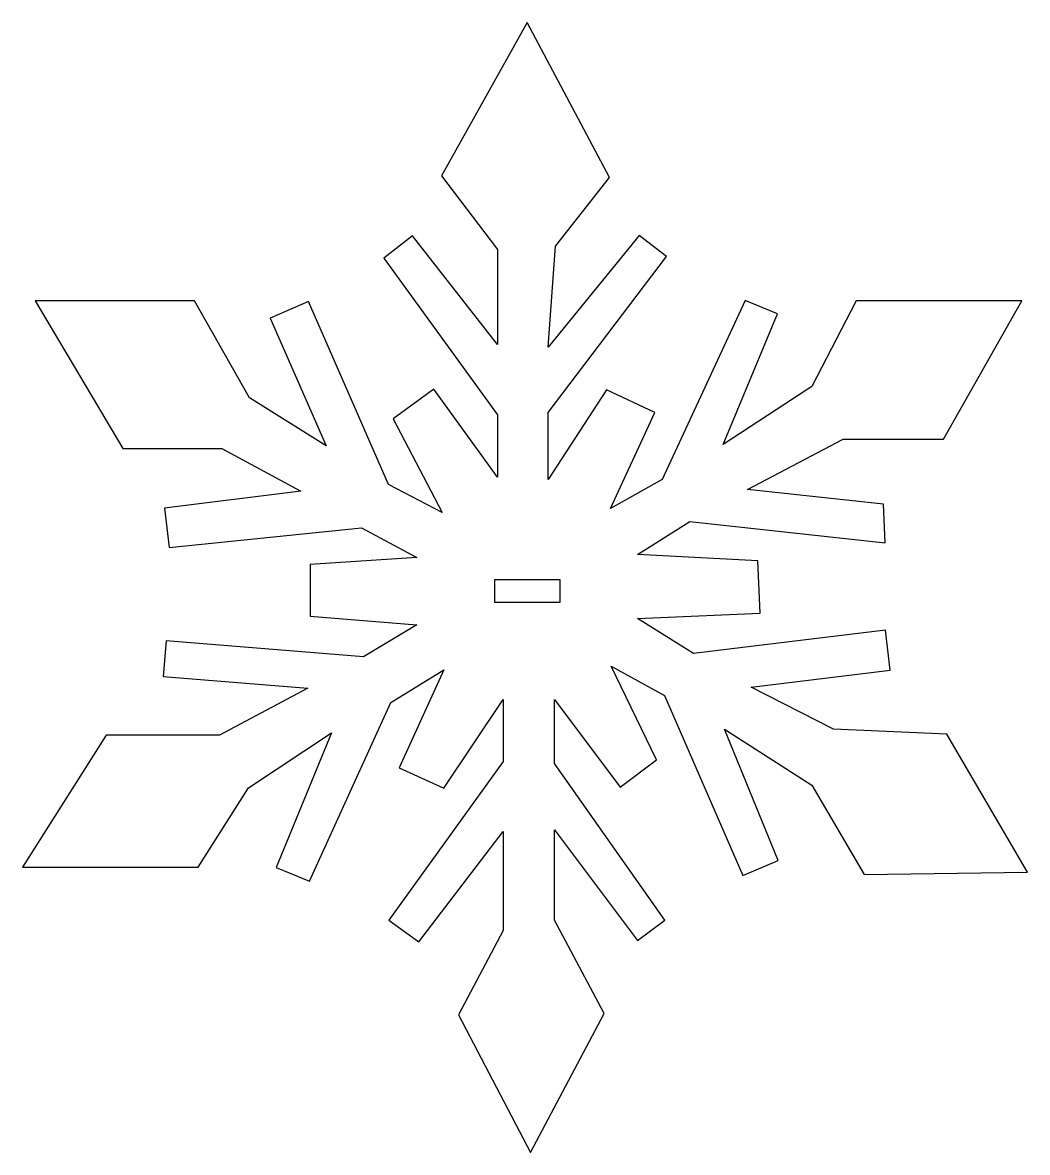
# Model space of a CAD drawing. Header units: millimetres. Extents: x -20 to 91, y -82 to 43.
import ezdxf

# ---------------------------------------------------------------- set-up
doc = ezdxf.new("R2010")
doc.units = ezdxf.units.MM
doc.layers.get('0').update_dxf_attribs({"linetype": 'CONTINUOUS'})

msp = doc.modelspace()

# ---------------------------------------------------------------- linework, layer by layer
for points in [[(33.23, -31.99), (33.23, -38.85), (20.58, -56.37), (23.9, -58.77), (33.23, -46.58), (33.23, -57.5), (28.27, -66.83), (36.23, -82.04), (44.39, -66.67), (38.9, -56.37), (38.9, -46.4), (48.08, -58.62), (51.08, -56.37), (38.9, -39.06), (38.9, -31.99), (46.17, -41.67), (50.17, -38.67), (45.17, -28.29), (51.05, -31.56), (59.73, -51.45), (63.62, -49.76), (57.69, -35.25), (67.34, -41.44), (73.13, -51.33), (91.17, -51.05), (82.26, -35.82), (69.73, -35.25), (60.65, -30.61), (76.01, -28.76), (75.48, -24.34), (54.28, -26.9), (48.08, -23.02), (61.64, -22.43), (61.39, -16.67), (48.08, -15.97), (53.86, -12.32), (75.45, -14.66), (75.26, -10.39), (60.23, -8.76), (70.79, -3.23), (81.91, -3.23), (90.57, 12.08), (72.25, 12.08), (67.35, 2.6), (57.53, -3.82), (63.56, 10.63), (59.97, 12.12), (50.79, -7.67), (45.07, -10.88), (50, -0.26), (44.64, 2.23), (38.2, -7.67), (38.2, -0.26), (51.28, 16.97), (48.24, 19.28), (38.2, 6.95), (38.99, 18.12), (44.96, 25.71), (35.86, 42.82), (26.4, 25.9), (32.59, 17.73), (32.59, 7.25), (23.19, 19.27), (20.02, 16.79), (32.59, -0.53), (32.59, -7.4), (25.55, 2.3), (21.07, -0.96), (26.48, -11.32), (20.54, -8.21), (11.71, 12.01), (7.48, 10.16), (13.65, -3.96), (5.19, 1.34), (-0.89, 12.08), (-18.52, 12.08), (-8.83, -4.26), (2.14, -4.26), (10.87, -8.97), (-4.23, -10.83), (-3.69, -15.18), (17.55, -13.01), (23.68, -16.29), (11.88, -17.08), (11.88, -22.78), (23.68, -23.74), (17.78, -27.28), (-4.04, -25.51), (-4.36, -29.43), (11.64, -30.73), (1.87, -35.91), (-10.66, -35.91), (-19.9, -50.5), (-0.48, -50.5), (5.08, -41.73), (14.25, -35.66), (8.12, -50.54), (11.82, -52.07), (20.81, -32.3), (26.66, -28.7), (21.73, -39.54), (26.66, -41.78)], [(32.26, -21.21), (39.51, -21.21), (39.51, -18.76), (32.26, -18.76)]]:
    msp.add_lwpolyline(points, close=True)

doc.saveas('drawing.dxf')
